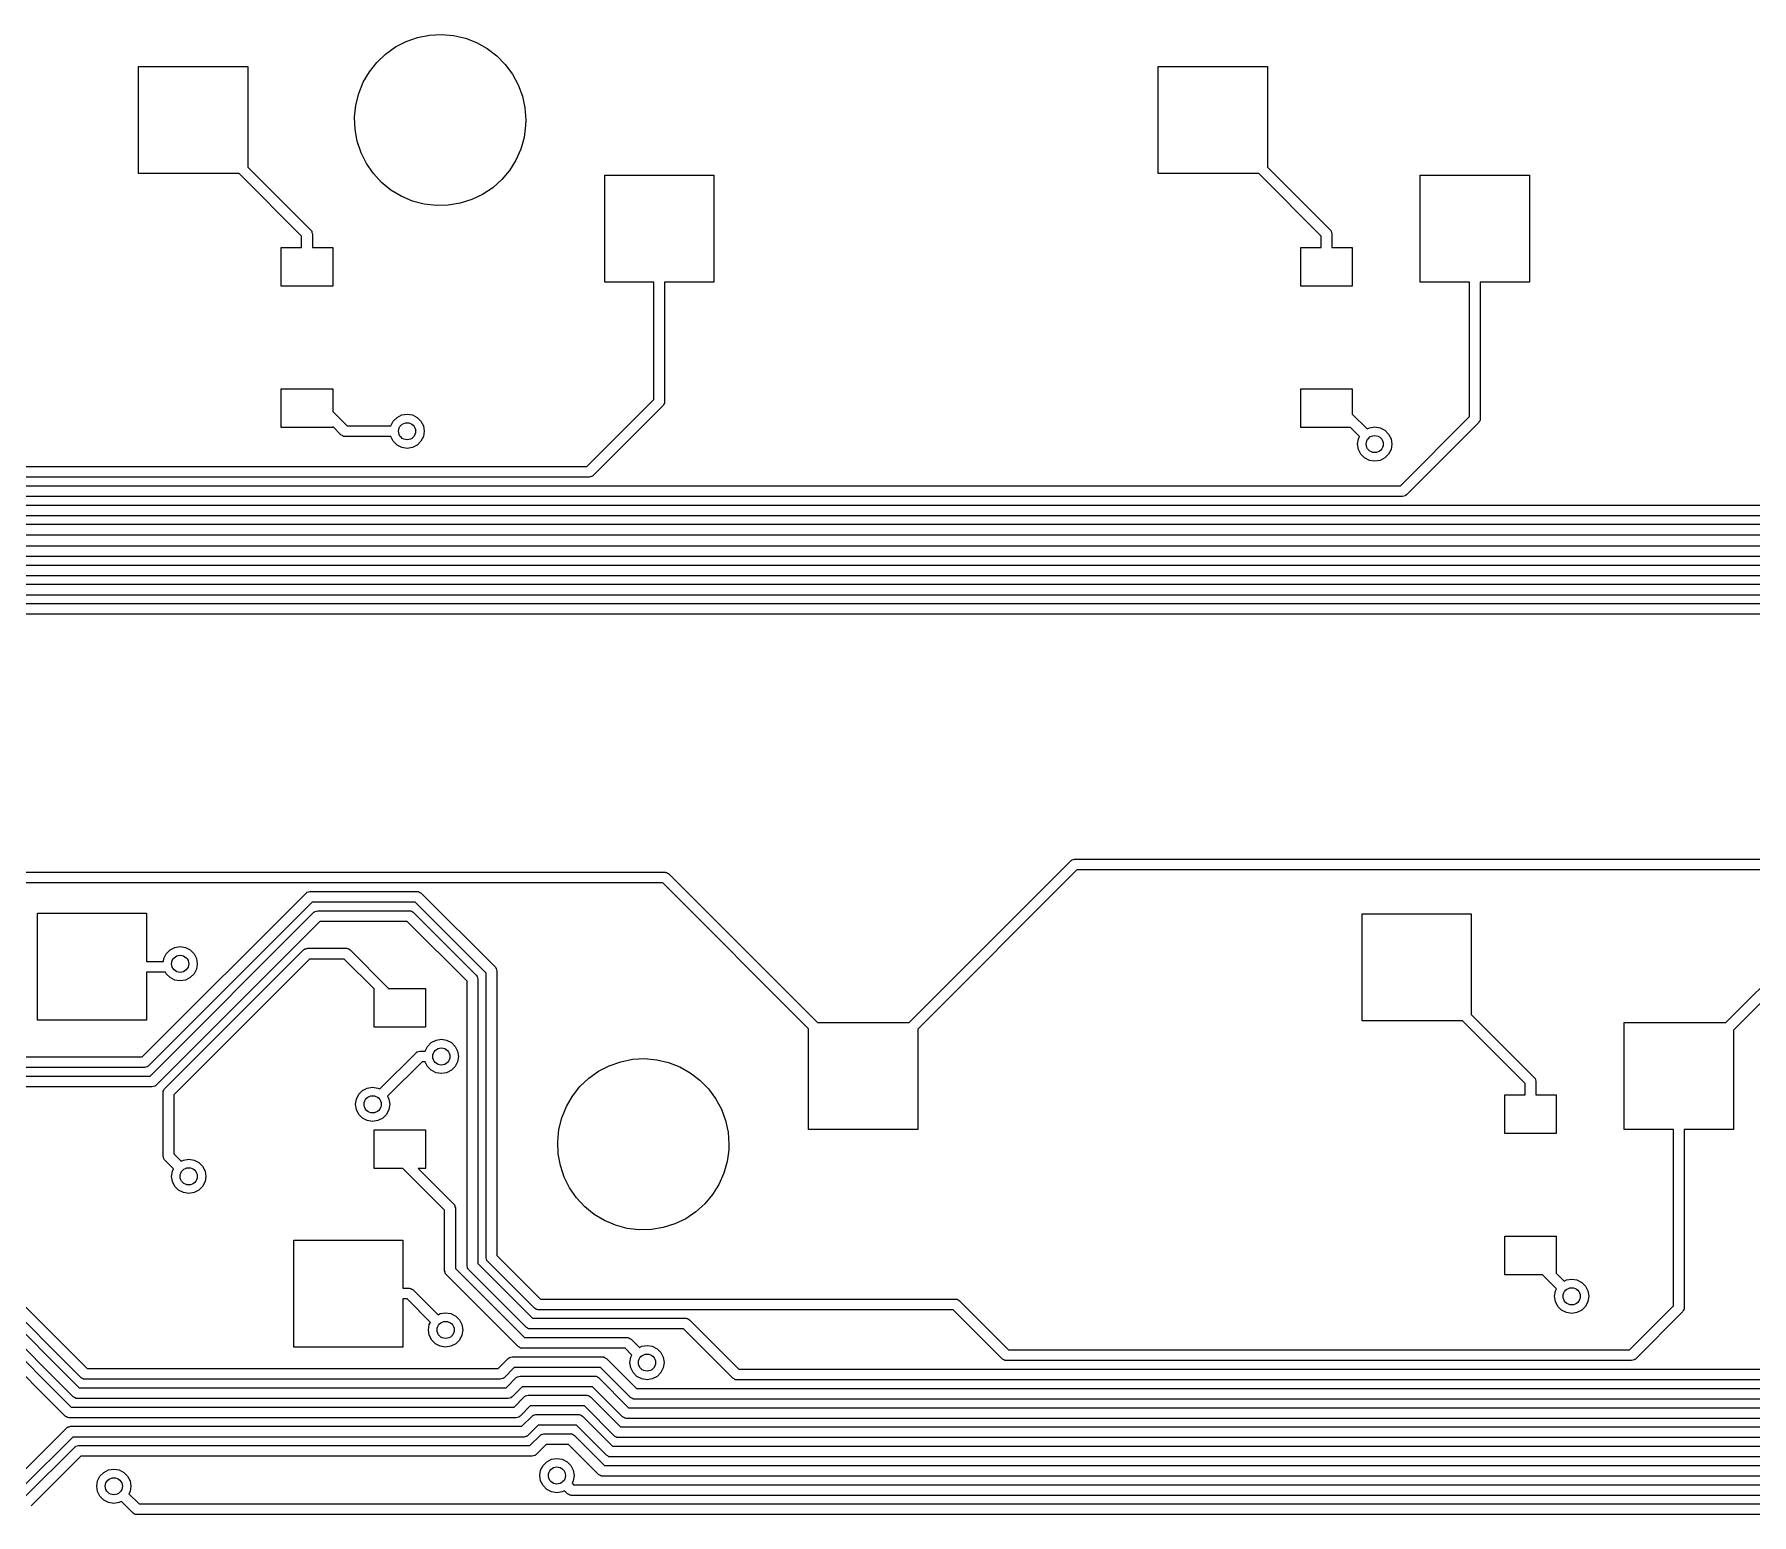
# Model space of a CAD drawing. Extents: x -27 to 355, y -108 to 35.
# Drawn here: x 6.89 to 47, y -67.9 to -33.33 of the extents above; entities that cross this region are included whole.
import ezdxf

# ---------------------------------------------------------------- set-up
doc = ezdxf.new("R2010")
doc.units = 0
doc.layers.add('BLACK', color=7, linetype='CONTINUOUS')

msp = doc.modelspace()

# ---------------------------------------------------------------- linework, layer by layer
at = {"layer": 'BLACK', "linetype": 'CONTINUOUS'}
for p, q in [((15.0983, -33.7923), (15.3281, -33.628)), ((15.3281, -33.628), (15.5788, -33.4978)), ((15.5788, -33.4978), (15.8454, -33.4042)), ((15.8454, -33.4042), (16.1224, -33.3491)), ((16.1224, -33.3491), (16.4045, -33.3335)), ((16.4045, -33.3335), (16.686, -33.3579)), ((16.686, -33.3579), (16.9612, -33.4217)), ((16.9612, -33.4217), (17.2247, -33.5236)), ((17.2247, -33.5236), (17.4711, -33.6617)), ((17.4711, -33.6617), (17.6957, -33.8331)), ((9.3295, -36.5833), (9.3295, -34.0833)), ((9.3295, -34.0833), (11.8795, -34.0833)), ((11.8795, -34.0833), (11.8795, -36.4315)), ((14.7189, -34.2091), (14.8938, -33.9873)), ((14.8938, -33.9873), (15.0983, -33.7923)), ((17.6957, -33.8331), (17.8939, -34.0344)), ((17.8939, -34.0344), (18.0618, -34.2616)), ((33.142, -36.5833), (33.142, -34.0833)), ((33.142, -34.0833), (35.692, -34.0833)), ((35.692, -34.0833), (35.692, -36.4315)), ((14.471, -34.7153), (14.577, -34.4534)), ((14.577, -34.4534), (14.7189, -34.2091)), ((18.0618, -34.2616), (18.1959, -34.5103)), ((14.4029, -34.9894), (14.471, -34.7153)), ((18.1959, -34.5103), (18.2937, -34.7753)), ((18.2937, -34.7753), (18.3531, -35.0515)), ((14.3741, -35.2705), (14.4029, -34.9894)), ((14.3852, -35.5528), (14.3741, -35.2705)), ((18.3531, -35.0515), (18.3731, -35.3333)), ((14.4359, -35.8307), (14.3852, -35.5528)), ((18.3692, -35.4589), (18.3315, -35.7389)), ((18.3731, -35.3333), (18.3692, -35.4589)), ((14.5253, -36.0987), (14.4359, -35.8307)), ((18.2549, -36.0108), (18.1406, -36.2692)), ((18.3315, -35.7389), (18.2549, -36.0108)), ((11.8795, -36.4315), (13.3509, -37.9029)), ((14.6516, -36.3514), (14.5253, -36.0987)), ((14.8122, -36.5838), (14.6516, -36.3514)), ((18.1406, -36.2692), (17.9911, -36.5089)), ((35.692, -36.4315), (37.1634, -37.9029)), ((11.6777, -36.5833), (9.3295, -36.5833)), ((13.1375, -38.0431), (11.6777, -36.5833)), ((15.004, -36.7912), (14.8122, -36.5838)), ((15.2231, -36.9696), (15.004, -36.7912)), ((17.8094, -36.7251), (17.5989, -36.9136)), ((17.9911, -36.5089), (17.8094, -36.7251)), ((20.215, -39.1233), (20.215, -36.6233)), ((20.215, -36.6233), (22.765, -36.6233)), ((22.765, -36.6233), (22.765, -39.1233)), ((35.4902, -36.5833), (33.142, -36.5833)), ((36.95, -38.0431), (35.4902, -36.5833)), ((39.265, -39.1233), (39.265, -36.6233)), ((39.265, -36.6233), (41.815, -36.6233)), ((41.815, -36.6233), (41.815, -39.1233)), ((15.4651, -37.1153), (15.2231, -36.9696)), ((15.7253, -37.2255), (15.4651, -37.1153)), ((15.9983, -37.2979), (15.7253, -37.2255)), ((16.2789, -37.3311), (15.9983, -37.2979)), ((16.84, -37.278), (16.5613, -37.3244)), ((17.1093, -37.1929), (16.84, -37.278)), ((17.364, -37.0706), (17.1093, -37.1929)), ((17.5989, -36.9136), (17.364, -37.0706)), ((16.5613, -37.3244), (16.2789, -37.3311)), ((13.1375, -38.3133), (13.1375, -38.0431)), ((13.3509, -37.9029), (13.3642, -37.9207)), ((13.3642, -37.9207), (13.3677, -37.9238)), ((13.3677, -37.9238), (13.3685, -37.9265)), ((13.3685, -37.9265), (13.3724, -37.9317)), ((13.3724, -37.9317), (13.3788, -37.9618)), ((13.3788, -37.9618), (13.3875, -37.9913)), ((13.3875, -37.9913), (13.3875, -38.3133)), ((36.95, -38.3133), (36.95, -38.0431)), ((37.1634, -37.9029), (37.1767, -37.9207)), ((37.1767, -37.9207), (37.1802, -37.9238)), ((37.1802, -37.9238), (37.181, -37.9265)), ((37.181, -37.9265), (37.1849, -37.9317)), ((37.1849, -37.9317), (37.1913, -37.9618)), ((37.1913, -37.9618), (37.2, -37.9913)), ((37.2, -37.9913), (37.2, -38.3133)), ((12.6625, -39.2133), (12.6625, -38.3133)), ((12.6625, -38.3133), (13.1375, -38.3133)), ((13.3875, -38.3133), (13.8625, -38.3133)), ((13.8625, -38.3133), (13.8625, -39.2133)), ((36.475, -39.2133), (36.475, -38.3133)), ((36.475, -38.3133), (36.95, -38.3133)), ((37.2, -38.3133), (37.675, -38.3133)), ((37.675, -38.3133), (37.675, -39.2133)), ((13.8625, -39.2133), (12.6625, -39.2133)), ((21.365, -39.1233), (20.215, -39.1233)), ((21.365, -41.859), (21.365, -39.1233)), ((22.765, -39.1233), (21.615, -39.1233)), ((21.615, -39.1233), (21.615, -41.9108)), ((37.675, -39.2133), (36.475, -39.2133)), ((40.415, -39.1233), (39.265, -39.1233)), ((40.415, -42.259), (40.415, -39.1233)), ((41.815, -39.1233), (40.665, -39.1233)), ((40.665, -39.1233), (40.665, -42.3108)), ((12.6625, -42.5133), (12.6625, -41.6133)), ((12.6625, -41.6133), (13.8625, -41.6133)), ((13.8625, -41.6133), (13.8625, -42.1365)), ((36.475, -42.5133), (36.475, -41.6133)), ((36.475, -41.6133), (37.675, -41.6133)), ((37.675, -41.6133), (37.675, -42.199)), ((19.7982, -43.4258), (21.365, -41.859)), ((21.5784, -41.9992), (19.9384, -43.6392)), ((21.5932, -41.9722), (21.5784, -41.9992)), ((21.6099, -41.9463), (21.5932, -41.9722)), ((21.6108, -41.9399), (21.6099, -41.9463)), ((21.6121, -41.9374), (21.6108, -41.9399)), ((21.615, -41.9108), (21.6118, -41.9328)), ((21.6118, -41.9328), (21.6121, -41.9374)), ((13.8625, -42.5133), (12.6625, -42.5133)), ((13.8625, -42.1365), (14.2018, -42.4758)), ((14.0616, -42.6892), (13.8625, -42.4901)), ((13.8625, -42.4901), (13.8625, -42.5133)), ((14.2018, -42.4758), (15.2203, -42.4758)), ((15.2203, -42.4758), (15.2764, -42.3657)), ((15.2764, -42.3657), (15.3649, -42.2772)), ((15.3649, -42.2772), (15.4764, -42.2204)), ((15.4764, -42.2204), (15.6, -42.2008)), ((15.6, -42.2008), (15.7236, -42.2204)), ((15.7236, -42.2204), (15.8351, -42.2772)), ((15.8351, -42.2772), (15.9236, -42.3657)), ((15.9236, -42.3657), (15.9804, -42.4772)), ((15.9804, -42.4772), (16, -42.6008)), ((37.6357, -42.5133), (36.475, -42.5133)), ((37.8466, -42.7242), (37.6357, -42.5133)), ((37.675, -42.199), (38.0234, -42.5474)), ((38.0764, -42.5204), (38.2, -42.5008)), ((38.2, -42.5008), (38.3236, -42.5204)), ((38.7987, -43.8753), (40.415, -42.259)), ((40.6284, -42.3992), (38.9389, -44.0887)), ((40.6432, -42.3722), (40.6284, -42.3992)), ((40.6599, -42.3463), (40.6432, -42.3722)), ((40.6608, -42.3399), (40.6599, -42.3463)), ((40.6621, -42.3374), (40.6608, -42.3399)), ((40.665, -42.3108), (40.6618, -42.3328)), ((40.6618, -42.3328), (40.6621, -42.3374)), ((14.0886, -42.704), (14.0616, -42.6892)), ((14.1145, -42.7207), (14.0886, -42.704)), ((14.1209, -42.7216), (14.1145, -42.7207)), ((14.1234, -42.7229), (14.1209, -42.7216)), ((14.128, -42.7226), (14.1234, -42.7229)), ((14.15, -42.7258), (14.128, -42.7226)), ((15.2203, -42.7258), (14.15, -42.7258)), ((15.2764, -42.8359), (15.2203, -42.7258)), ((15.3649, -42.9244), (15.2764, -42.8359)), ((15.9236, -42.8359), (15.8351, -42.9244)), ((15.9804, -42.7244), (15.9236, -42.8359)), ((16, -42.6008), (15.9804, -42.7244)), ((37.8, -42.9008), (37.8196, -42.7772)), ((37.8196, -43.0244), (37.8, -42.9008)), ((37.8196, -42.7772), (37.8466, -42.7242)), ((38.0234, -42.5474), (38.0764, -42.5204)), ((38.3236, -42.5204), (38.4351, -42.5772)), ((38.4351, -42.5772), (38.5236, -42.6657)), ((38.5236, -42.6657), (38.5804, -42.7772)), ((38.5804, -42.7772), (38.6, -42.9008)), ((38.6, -42.9008), (38.5804, -43.0244)), ((15.4764, -42.9812), (15.3649, -42.9244)), ((15.6, -43.0008), (15.4764, -42.9812)), ((15.7236, -42.9812), (15.6, -43.0008)), ((15.8351, -42.9244), (15.7236, -42.9812)), ((37.8764, -43.1359), (37.8196, -43.0244)), ((37.9649, -43.2244), (37.8764, -43.1359)), ((38.0764, -43.2812), (37.9649, -43.2244)), ((38.2, -43.3008), (38.0764, -43.2812)), ((38.3236, -43.2812), (38.2, -43.3008)), ((38.4351, -43.2244), (38.3236, -43.2812)), ((38.5236, -43.1359), (38.4351, -43.2244)), ((38.5804, -43.0244), (38.5236, -43.1359)), ((19.85, -43.6758), (-5.05, -43.6758)), ((-4.99822, -43.4258), (19.7982, -43.4258)), ((19.8795, -43.6671), (19.85, -43.6758)), ((19.9096, -43.6607), (19.8795, -43.6671)), ((19.9148, -43.6568), (19.9096, -43.6607)), ((19.9175, -43.656), (19.9148, -43.6568)), ((19.9206, -43.6525), (19.9175, -43.656)), ((19.9384, -43.6392), (19.9206, -43.6525)), ((-5.18442, -43.8753), (38.7987, -43.8753)), ((38.88, -44.1167), (38.8505, -44.1253)), ((38.9101, -44.1102), (38.88, -44.1167)), ((38.9153, -44.1063), (38.9101, -44.1102)), ((38.918, -44.1055), (38.9153, -44.1063)), ((38.921, -44.102), (38.918, -44.1055)), ((38.9389, -44.0887), (38.921, -44.102)), ((-5.37062, -44.3248), (57.0992, -44.3248)), ((38.8505, -44.1253), (-5.2362, -44.1253)), ((-5.55682, -44.7744), (76.4277, -44.7744)), ((57.151, -44.5748), (-5.4224, -44.5748)), ((-5.8, -45.2758), (94.8982, -45.2758)), ((76.4795, -45.0244), (-5.60859, -45.0244)), ((94.95, -45.5258), (-5.74822, -45.5258)), ((-5.6138, -45.7253), (112.999, -45.7253)), ((113.05, -45.9753), (-5.56202, -45.9753)), ((-5.4276, -46.1748), (131.999, -46.1748)), ((132.051, -46.4248), (-5.37583, -46.4248)), ((-5.24141, -46.6244), (150.4, -46.6244)), ((150.451, -46.8744), (-5.18963, -46.8744)), ((-4.6943, -52.8979), (21.6242, -52.8979)), ((21.6242, -52.8979), (21.6462, -52.9011)), ((21.6462, -52.9011), (21.6508, -52.9007)), ((21.6508, -52.9007), (21.6533, -52.9021)), ((21.6533, -52.9021), (21.6597, -52.903)), ((21.6597, -52.903), (21.6856, -52.9197)), ((21.6856, -52.9197), (21.7126, -52.9345)), ((21.7126, -52.9345), (25.1864, -56.4083)), ((27.3257, -56.4083), (31.1033, -52.6308)), ((31.2434, -52.8441), (27.5275, -56.5601)), ((31.1033, -52.6308), (31.1211, -52.6174)), ((31.1211, -52.6174), (31.1241, -52.614)), ((31.1241, -52.614), (31.1268, -52.6132)), ((31.1268, -52.6132), (31.132, -52.6093)), ((31.132, -52.6093), (31.1621, -52.6028)), ((31.1621, -52.6028), (31.1917, -52.5941)), ((31.1917, -52.5941), (174.469, -52.5941)), ((174.417, -52.8441), (31.2434, -52.8441)), ((21.5724, -53.1479), (-4.64252, -53.1479)), ((24.9775, -56.553), (21.5724, -53.1479)), ((46.4007, -56.4083), (49.7065, -53.1025)), ((49.8467, -53.3159), (46.5775, -56.5851)), ((9.41194, -57.2113), (13.2392, -53.384)), ((13.3794, -53.5974), (9.55211, -57.4247)), ((13.2392, -53.384), (13.2571, -53.3707)), ((13.2571, -53.3707), (13.2601, -53.3672)), ((13.2601, -53.3672), (13.2628, -53.3664)), ((13.2628, -53.3664), (13.268, -53.3625)), ((13.268, -53.3625), (13.2981, -53.3561)), ((13.2981, -53.3561), (13.3276, -53.3474)), ((13.3276, -53.3474), (15.8397, -53.3474)), ((15.7879, -53.5974), (13.3794, -53.5974)), ((17.449, -55.2585), (15.7879, -53.5974)), ((15.8397, -53.3474), (15.8617, -53.3506)), ((15.8617, -53.3506), (15.8663, -53.3503)), ((15.8663, -53.3503), (15.8688, -53.3516)), ((15.8688, -53.3516), (15.8752, -53.3525)), ((15.8752, -53.3525), (15.9011, -53.3692)), ((15.9011, -53.3692), (15.9281, -53.384)), ((15.9281, -53.384), (17.6624, -55.1183)), ((6.967, -56.3558), (6.967, -53.8558)), ((6.967, -53.8558), (9.517, -53.8558)), ((9.517, -53.8558), (9.517, -54.9808)), ((9.59814, -57.6608), (13.4254, -53.8335)), ((13.5656, -54.0469), (9.73831, -57.8742)), ((13.4254, -53.8335), (13.4433, -53.8202)), ((13.4433, -53.8202), (13.4463, -53.8167)), ((13.4463, -53.8167), (13.449, -53.8159)), ((13.449, -53.8159), (13.4542, -53.8121)), ((13.4542, -53.8121), (13.4843, -53.8056)), ((13.4843, -53.8056), (13.5138, -53.7969)), ((13.5138, -53.7969), (15.6535, -53.7969)), ((15.6017, -54.0469), (13.5656, -54.0469)), ((16.9995, -55.4447), (15.6017, -54.0469)), ((15.6535, -53.7969), (15.6755, -53.8001)), ((15.6755, -53.8001), (15.6801, -53.7998)), ((15.6801, -53.7998), (15.6826, -53.8011)), ((15.6826, -53.8011), (15.689, -53.8021)), ((15.689, -53.8021), (15.7149, -53.8188)), ((15.7149, -53.8188), (15.7419, -53.8335)), ((15.7419, -53.8335), (17.2129, -55.3045)), ((37.9045, -56.3683), (37.9045, -53.8683)), ((37.9045, -53.8683), (40.4545, -53.8683)), ((40.4545, -53.8683), (40.4545, -56.2165)), ((9.90871, -54.9808), (9.91958, -54.9122)), ((9.91958, -54.9122), (9.97639, -54.8007)), ((9.93634, -57.9583), (13.183, -54.7116)), ((9.97639, -54.8007), (10.0649, -54.7122)), ((10.0649, -54.7122), (10.1764, -54.6554)), ((13.3232, -54.925), (10.1497, -58.0985)), ((10.1764, -54.6554), (10.3, -54.6358)), ((10.3, -54.6358), (10.4236, -54.6554)), ((10.4236, -54.6554), (10.5351, -54.7122)), ((10.5351, -54.7122), (10.6236, -54.8007)), ((10.6236, -54.8007), (10.6804, -54.9122)), ((10.6804, -54.9122), (10.7, -55.0358)), ((13.183, -54.7116), (13.2009, -54.6983)), ((13.2009, -54.6983), (13.2039, -54.6948)), ((13.2039, -54.6948), (13.2066, -54.694)), ((13.2066, -54.694), (13.2118, -54.6901)), ((13.2118, -54.6901), (13.2419, -54.6837)), ((13.2419, -54.6837), (13.2714, -54.675)), ((13.2714, -54.675), (14.1831, -54.675)), ((14.1313, -54.925), (13.3232, -54.925)), ((14.83, -55.6237), (14.1313, -54.925)), ((14.1831, -54.675), (14.2051, -54.6782)), ((14.2051, -54.6782), (14.2097, -54.6779)), ((14.2097, -54.6779), (14.2122, -54.6792)), ((14.2122, -54.6792), (14.2186, -54.6801)), ((14.2186, -54.6801), (14.2444, -54.6968)), ((14.2444, -54.6968), (14.2715, -54.7116)), ((14.2715, -54.7116), (15.1384, -55.5785)), ((9.517, -54.9808), (9.90871, -54.9808)), ((9.95595, -55.2308), (9.517, -55.2308)), ((9.517, -55.2308), (9.517, -56.3558)), ((9.97639, -55.2709), (9.95595, -55.2308)), ((10.0649, -55.3594), (9.97639, -55.2709)), ((10.6236, -55.2709), (10.5351, -55.3594)), ((10.6804, -55.1594), (10.6236, -55.2709)), ((10.7, -55.0358), (10.6804, -55.1594)), ((17.2129, -55.3045), (17.2262, -55.3224)), ((17.2262, -55.3224), (17.2297, -55.3254)), ((17.2297, -55.3254), (17.2305, -55.3281)), ((17.2305, -55.3281), (17.2344, -55.3333)), ((17.2344, -55.3333), (17.2408, -55.3634)), ((17.449, -61.9026), (17.449, -55.2585)), ((17.6624, -55.1183), (17.6757, -55.1362)), ((17.6757, -55.1362), (17.6792, -55.1392)), ((17.6792, -55.1392), (17.68, -55.1419)), ((17.68, -55.1419), (17.6839, -55.1471)), ((17.6839, -55.1471), (17.6904, -55.1772)), ((17.6904, -55.1772), (17.699, -55.2067)), ((17.699, -55.2067), (17.699, -61.8508)), ((10.1764, -55.4162), (10.0649, -55.3594)), ((10.3, -55.4358), (10.1764, -55.4162)), ((10.4236, -55.4162), (10.3, -55.4358)), ((10.5351, -55.3594), (10.4236, -55.4162)), ((14.83, -56.5158), (14.83, -55.6237)), ((15.1384, -55.5785), (15.1517, -55.5964)), ((15.1517, -55.5964), (15.1552, -55.5994)), ((15.1552, -55.5994), (15.156, -55.6021)), ((15.156, -55.6021), (15.1599, -55.6073)), ((15.1599, -55.6073), (15.1617, -55.6158)), ((15.1617, -55.6158), (16.03, -55.6158)), ((16.03, -55.6158), (16.03, -56.5158)), ((16.9995, -62.0888), (16.9995, -55.4447)), ((17.2408, -55.3634), (17.2495, -55.3929)), ((17.2495, -55.3929), (17.2495, -62.037)), ((9.517, -56.3558), (6.967, -56.3558)), ((16.03, -56.5158), (14.83, -56.5158)), ((24.9775, -58.9083), (24.9775, -56.553)), ((25.1864, -56.4083), (27.3257, -56.4083)), ((40.2527, -56.3683), (37.9045, -56.3683)), ((41.7125, -57.8281), (40.2527, -56.3683)), ((40.4545, -56.2165), (41.9259, -57.6879)), ((44.0275, -58.9083), (44.0275, -56.4083)), ((44.0275, -56.4083), (46.4007, -56.4083)), ((16.0764, -56.9649), (16.1649, -56.8764)), ((16.1649, -56.8764), (16.2764, -56.8196)), ((16.2764, -56.8196), (16.4, -56.8)), ((16.4, -56.8), (16.5236, -56.8196)), ((16.5236, -56.8196), (16.6351, -56.8764)), ((16.6351, -56.8764), (16.7236, -56.9649)), ((27.5275, -56.5601), (27.5275, -58.9083)), ((46.5775, -56.5851), (46.5775, -58.9083)), ((3.43797, -57.2113), (9.41194, -57.2113)), ((14.9614, -57.9586), (15.8084, -57.1116)), ((15.9486, -57.325), (15.1433, -58.1303)), ((15.8084, -57.1116), (15.8262, -57.0983)), ((15.8262, -57.0983), (15.8292, -57.0948)), ((15.8292, -57.0948), (15.8319, -57.094)), ((15.8319, -57.094), (15.8371, -57.0901)), ((15.8371, -57.0901), (15.8672, -57.0837)), ((15.8672, -57.0837), (15.8968, -57.075)), ((15.8968, -57.075), (16.0203, -57.075)), ((16.0203, -57.325), (15.9486, -57.325)), ((16.0203, -57.075), (16.0764, -56.9649)), ((16.0764, -57.4351), (16.0203, -57.325)), ((16.7236, -56.9649), (16.7804, -57.0764)), ((16.7804, -57.3236), (16.7236, -57.4351)), ((16.7804, -57.0764), (16.8, -57.2)), ((16.8, -57.2), (16.7804, -57.3236)), ((20.3229, -57.4155), (20.5895, -57.3219)), ((20.5895, -57.3219), (20.8665, -57.2668)), ((20.8665, -57.2668), (21.1486, -57.2512)), ((21.1486, -57.2512), (21.4301, -57.2756)), ((21.4301, -57.2756), (21.7053, -57.3394)), ((21.7053, -57.3394), (21.9688, -57.4413)), ((3.25178, -57.6608), (9.59814, -57.6608)), ((9.46372, -57.4613), (3.3862, -57.4613)), ((9.49327, -57.4526), (9.46372, -57.4613)), ((9.52336, -57.4461), (9.49327, -57.4526)), ((9.52855, -57.4423), (9.52336, -57.4461)), ((9.53125, -57.4415), (9.52855, -57.4423)), ((9.53427, -57.438), (9.53125, -57.4415)), ((9.55211, -57.4247), (9.53427, -57.438)), ((16.1649, -57.5236), (16.0764, -57.4351)), ((16.2764, -57.5804), (16.1649, -57.5236)), ((16.4, -57.6), (16.2764, -57.5804)), ((16.5236, -57.5804), (16.4, -57.6)), ((16.6351, -57.5236), (16.5236, -57.5804)), ((16.7236, -57.4351), (16.6351, -57.5236)), ((19.6379, -57.905), (19.8424, -57.71)), ((19.8424, -57.71), (20.0722, -57.5457)), ((20.0722, -57.5457), (20.3229, -57.4155)), ((21.9688, -57.4413), (22.2152, -57.5794)), ((22.2152, -57.5794), (22.4398, -57.7508)), ((22.4398, -57.7508), (22.638, -57.9521)), ((41.9259, -57.6879), (41.9392, -57.7057)), ((41.9392, -57.7057), (41.9427, -57.7088)), ((41.9427, -57.7088), (41.9435, -57.7115)), ((41.9435, -57.7115), (41.9474, -57.7167)), ((41.9474, -57.7167), (41.9538, -57.7468)), ((41.9538, -57.7468), (41.9625, -57.7763)), ((9.64992, -57.9108), (3.2, -57.9108)), ((9.67947, -57.9021), (9.64992, -57.9108)), ((9.70956, -57.8957), (9.67947, -57.9021)), ((9.71474, -57.8918), (9.70956, -57.8957)), ((9.71745, -57.891), (9.71474, -57.8918)), ((9.72047, -57.8875), (9.71745, -57.891)), ((9.73831, -57.8742), (9.72047, -57.8875)), ((9.89973, -58.0467), (9.90292, -58.0247)), ((9.89973, -59.5247), (9.89973, -58.0467)), ((9.9026, -58.0201), (9.90395, -58.0176)), ((9.90292, -58.0247), (9.9026, -58.0201)), ((9.90395, -58.0176), (9.90487, -58.0112)), ((9.90487, -58.0112), (9.92158, -57.9853)), ((9.92158, -57.9853), (9.93634, -57.9583)), ((10.1497, -58.0985), (10.1497, -59.473)), ((14.4148, -58.1937), (14.4716, -58.0822)), ((14.4716, -58.0822), (14.5601, -57.9937)), ((14.5601, -57.9937), (14.6716, -57.9369)), ((14.6716, -57.9369), (14.7952, -57.9173)), ((14.7952, -57.9173), (14.9188, -57.9369)), ((14.9188, -57.9369), (14.9614, -57.9586)), ((15.1433, -58.1303), (15.1756, -58.1937)), ((19.3211, -58.3711), (19.463, -58.1268)), ((19.463, -58.1268), (19.6379, -57.905)), ((22.638, -57.9521), (22.8059, -58.1793)), ((41.2375, -58.9983), (41.2375, -58.0983)), ((41.2375, -58.0983), (41.7125, -58.0983)), ((41.7125, -58.0983), (41.7125, -57.8281)), ((41.9625, -57.7763), (41.9625, -58.0983)), ((41.9625, -58.0983), (42.4375, -58.0983)), ((42.4375, -58.0983), (42.4375, -58.9983)), ((14.3952, -58.3173), (14.4148, -58.1937)), ((14.4148, -58.4409), (14.3952, -58.3173)), ((14.4716, -58.5524), (14.4148, -58.4409)), ((14.5601, -58.6409), (14.4716, -58.5524)), ((15.1188, -58.5524), (15.0303, -58.6409)), ((15.1756, -58.4409), (15.1188, -58.5524)), ((15.1756, -58.1937), (15.1952, -58.3173)), ((15.1952, -58.3173), (15.1756, -58.4409)), ((19.2151, -58.633), (19.3211, -58.3711)), ((22.8059, -58.1793), (22.94, -58.428)), ((22.94, -58.428), (23.0378, -58.693)), ((14.6716, -58.6977), (14.5601, -58.6409)), ((14.7952, -58.7173), (14.6716, -58.6977)), ((14.9188, -58.6977), (14.7952, -58.7173)), ((14.83, -59.8158), (14.83, -58.9158)), ((14.83, -58.9158), (16.03, -58.9158)), ((15.0303, -58.6409), (14.9188, -58.6977)), ((16.03, -58.9158), (16.03, -59.8158)), ((19.1182, -59.1882), (19.147, -58.9071)), ((19.147, -58.9071), (19.2151, -58.633)), ((23.0378, -58.693), (23.0972, -58.9692)), ((27.5275, -58.9083), (24.9775, -58.9083)), ((45.1775, -58.9083), (44.0275, -58.9083)), ((45.1775, -63.0219), (45.1775, -58.9083)), ((46.5775, -58.9083), (45.4275, -58.9083)), ((45.4275, -58.9083), (45.4275, -63.0737)), ((19.1293, -59.4705), (19.1182, -59.1882)), ((23.0972, -58.9692), (23.1172, -59.251)), ((23.1172, -59.251), (23.1133, -59.3766)), ((42.4375, -58.9983), (41.2375, -58.9983)), ((9.9084, -59.5543), (9.89973, -59.5247)), ((9.91488, -59.5844), (9.9084, -59.5543)), ((9.91874, -59.5896), (9.91488, -59.5844)), ((9.91954, -59.5923), (9.91874, -59.5896)), ((9.92302, -59.5953), (9.91954, -59.5923)), ((9.93634, -59.6131), (9.92302, -59.5953)), ((10.1466, -59.8234), (9.93634, -59.6131)), ((10.1497, -59.473), (10.3234, -59.6466)), ((10.3234, -59.6466), (10.3764, -59.6196)), ((10.3764, -59.6196), (10.5, -59.6)), ((10.5, -59.6), (10.6236, -59.6196)), ((10.6236, -59.6196), (10.7351, -59.6764)), ((10.7351, -59.6764), (10.8236, -59.7649)), ((19.18, -59.7484), (19.1293, -59.4705)), ((19.2694, -60.0164), (19.18, -59.7484)), ((23.0756, -59.6566), (22.999, -59.9285)), ((23.1133, -59.3766), (23.0756, -59.6566)), ((10.1, -60), (10.1196, -59.8764)), ((10.1196, -60.1236), (10.1, -60)), ((10.1196, -59.8764), (10.1466, -59.8234)), ((10.1764, -60.2351), (10.1196, -60.1236)), ((10.8236, -59.7649), (10.8804, -59.8764)), ((10.8804, -60.1236), (10.8236, -60.2351)), ((10.8804, -59.8764), (10.9, -60)), ((10.9, -60), (10.8804, -60.1236)), ((15.5032, -59.8158), (14.83, -59.8158)), ((16.4774, -60.7899), (15.5032, -59.8158)), ((16.03, -59.8158), (15.8568, -59.8158)), ((15.8568, -59.8158), (16.6907, -60.6498)), ((19.3957, -60.2691), (19.2694, -60.0164)), ((22.999, -59.9285), (22.8847, -60.1869)), ((10.2649, -60.3236), (10.1764, -60.2351)), ((10.3764, -60.3804), (10.2649, -60.3236)), ((10.5, -60.4), (10.3764, -60.3804)), ((10.6236, -60.3804), (10.5, -60.4)), ((10.7351, -60.3236), (10.6236, -60.3804)), ((10.8236, -60.2351), (10.7351, -60.3236)), ((19.5563, -60.5015), (19.3957, -60.2691)), ((19.7481, -60.7089), (19.5563, -60.5015)), ((22.7352, -60.4266), (22.5535, -60.6428)), ((22.8847, -60.1869), (22.7352, -60.4266)), ((16.4774, -62.2024), (16.4774, -60.7899)), ((16.6907, -60.6498), (16.7041, -60.6676)), ((16.7041, -60.6676), (16.7075, -60.6706)), ((16.7075, -60.6706), (16.7083, -60.6733)), ((16.7083, -60.6733), (16.7122, -60.6785)), ((16.7122, -60.6785), (16.7187, -60.7086)), ((16.7187, -60.7086), (16.7274, -60.7382)), ((16.7274, -60.7382), (16.7274, -62.1506)), ((19.9672, -60.8873), (19.7481, -60.7089)), ((20.2092, -61.033), (19.9672, -60.8873)), ((22.343, -60.8313), (22.1081, -60.9883)), ((22.5535, -60.6428), (22.343, -60.8313)), ((20.4694, -61.1432), (20.2092, -61.033)), ((20.7424, -61.2156), (20.4694, -61.1432)), ((21.023, -61.2488), (20.7424, -61.2156)), ((21.3054, -61.2421), (21.023, -61.2488)), ((21.5841, -61.1957), (21.3054, -61.2421)), ((21.8534, -61.1106), (21.5841, -61.1957)), ((22.1081, -60.9883), (21.8534, -61.1106)), ((12.9537, -63.9883), (12.9537, -61.4883)), ((12.9537, -61.4883), (15.5038, -61.4883)), ((15.5038, -61.4883), (15.5038, -62.6133)), ((41.2375, -62.2983), (41.2375, -61.3983)), ((41.2375, -61.3983), (42.4375, -61.3983)), ((42.4375, -61.3983), (42.4375, -62.2607)), ((5.73839, -62.0974), (8.1288, -64.4878)), ((16.7274, -62.1506), (18.34, -63.7632)), ((17.0082, -62.1183), (16.9995, -62.0888)), ((17.0147, -62.1484), (17.0082, -62.1183)), ((17.0185, -62.1536), (17.0147, -62.1484)), ((17.0193, -62.1563), (17.0185, -62.1536)), ((17.0228, -62.1593), (17.0193, -62.1563)), ((17.0361, -62.1772), (17.0228, -62.1593)), ((17.2495, -62.037), (18.5262, -63.3137)), ((17.4577, -61.9321), (17.449, -61.9026)), ((17.4642, -61.9622), (17.4577, -61.9321)), ((17.468, -61.9674), (17.4642, -61.9622)), ((17.4688, -61.9701), (17.468, -61.9674)), ((17.4723, -61.9731), (17.4688, -61.9701)), ((17.4856, -61.991), (17.4723, -61.9731)), ((18.5722, -63.0775), (17.4856, -61.991)), ((17.699, -61.8508), (18.7124, -62.8642)), ((5.55219, -62.5469), (7.9426, -64.9373)), ((7.98863, -64.7012), (5.59822, -62.3108)), ((16.486, -62.2319), (16.4774, -62.2024)), ((16.4925, -62.262), (16.486, -62.2319)), ((16.4964, -62.2672), (16.4925, -62.262)), ((16.4972, -62.2699), (16.4964, -62.2672)), ((16.5006, -62.2729), (16.4972, -62.2699)), ((16.514, -62.2907), (16.5006, -62.2729)), ((18.1998, -63.9766), (16.514, -62.2907)), ((18.386, -63.5271), (17.0361, -62.1772)), ((42.1215, -62.2983), (41.2375, -62.2983)), ((42.4466, -62.6234), (42.1215, -62.2983)), ((42.4375, -62.2607), (42.6234, -62.4466)), ((42.6234, -62.4466), (42.6764, -62.4196)), ((42.6764, -62.4196), (42.8, -62.4)), ((42.8, -62.4), (42.9236, -62.4196)), ((42.9236, -62.4196), (43.0351, -62.4764)), ((43.0351, -62.4764), (43.1236, -62.5649)), ((43.1236, -62.5649), (43.1804, -62.6764)), ((7.80244, -65.1507), (5.41203, -62.7603)), ((15.5038, -62.6133), (15.6525, -62.6133)), ((15.6007, -62.8633), (15.5038, -62.8633)), ((15.5038, -62.8633), (15.5038, -63.9883)), ((16.1466, -63.4092), (15.6007, -62.8633)), ((15.6525, -62.6133), (15.6745, -62.6165)), ((15.6745, -62.6165), (15.6791, -62.6162)), ((15.6791, -62.6162), (15.6816, -62.6175)), ((15.6816, -62.6175), (15.688, -62.6184)), ((15.688, -62.6184), (15.7139, -62.6351)), ((15.7139, -62.6351), (15.7409, -62.6499)), ((15.7409, -62.6499), (16.3234, -63.2324)), ((18.7124, -62.8642), (28.4093, -62.8642)), ((28.4093, -62.8642), (28.4314, -62.8674)), ((28.4314, -62.8674), (28.436, -62.867)), ((28.436, -62.867), (28.4384, -62.8684)), ((28.4384, -62.8684), (28.4448, -62.8693)), ((28.4448, -62.8693), (28.4707, -62.886)), ((28.4707, -62.886), (28.4977, -62.9008)), ((28.4977, -62.9008), (29.6496, -64.0526)), ((42.4, -62.8), (42.4196, -62.6764)), ((42.4196, -62.9236), (42.4, -62.8)), ((42.4196, -62.6764), (42.4466, -62.6234)), ((42.4764, -63.0351), (42.4196, -62.9236)), ((43.1804, -62.9236), (43.1236, -63.0351)), ((43.1804, -62.6764), (43.2, -62.8)), ((43.2, -62.8), (43.1804, -62.9236)), ((7.61624, -65.6002), (5.22583, -63.2098)), ((5.36599, -62.9965), (7.7564, -65.3869)), ((16.3234, -63.2324), (16.3764, -63.2054)), ((16.3764, -63.2054), (16.5, -63.1858)), ((16.5, -63.1858), (16.6236, -63.2054)), ((16.6236, -63.2054), (16.7351, -63.2622)), ((16.7351, -63.2622), (16.8236, -63.3507)), ((16.8236, -63.3507), (16.8804, -63.4622)), ((18.5262, -63.3137), (22.1111, -63.3137)), ((18.5992, -63.0923), (18.5722, -63.0775)), ((18.6251, -63.109), (18.5992, -63.0923)), ((18.6315, -63.1099), (18.6251, -63.109)), ((18.634, -63.1113), (18.6315, -63.1099)), ((18.6386, -63.111), (18.634, -63.1113)), ((18.6606, -63.1142), (18.6386, -63.111)), ((28.3576, -63.1142), (18.6606, -63.1142)), ((22.1111, -63.3137), (22.1332, -63.3169)), ((22.1332, -63.3169), (22.1378, -63.3165)), ((22.1378, -63.3165), (22.1402, -63.3179)), ((22.1402, -63.3179), (22.1466, -63.3188)), ((22.1466, -63.3188), (22.1725, -63.3355)), ((22.1725, -63.3355), (22.1995, -63.3503)), ((22.1995, -63.3503), (23.3514, -64.5021)), ((29.5094, -64.266), (28.3576, -63.1142)), ((42.5649, -63.1236), (42.4764, -63.0351)), ((42.6764, -63.1804), (42.5649, -63.1236)), ((42.8, -63.2), (42.6764, -63.1804)), ((42.9236, -63.1804), (42.8, -63.2)), ((43.0351, -63.1236), (42.9236, -63.1804)), ((43.1236, -63.0351), (43.0351, -63.1236)), ((44.1468, -64.0526), (45.1775, -63.0219)), ((45.3909, -63.1621), (44.2869, -64.266)), ((45.4057, -63.135), (45.3909, -63.1621)), ((45.4224, -63.1092), (45.4057, -63.135)), ((45.4233, -63.1028), (45.4224, -63.1092)), ((45.4246, -63.1003), (45.4233, -63.1028)), ((45.4275, -63.0737), (45.4243, -63.0957)), ((45.4243, -63.0957), (45.4246, -63.1003)), ((16.1, -63.5858), (16.1196, -63.4622)), ((16.1196, -63.7094), (16.1, -63.5858)), ((16.1196, -63.4622), (16.1466, -63.4092)), ((16.1764, -63.8209), (16.1196, -63.7094)), ((16.8804, -63.7094), (16.8236, -63.8209)), ((16.8804, -63.4622), (16.9, -63.5858)), ((16.9, -63.5858), (16.8804, -63.7094)), ((18.34, -63.7632), (20.7438, -63.7632)), ((18.413, -63.5418), (18.386, -63.5271)), ((18.4389, -63.5585), (18.413, -63.5418)), ((18.4453, -63.5595), (18.4389, -63.5585)), ((18.4478, -63.5608), (18.4453, -63.5595)), ((18.4524, -63.5605), (18.4478, -63.5608)), ((18.4744, -63.5637), (18.4524, -63.5605)), ((22.0594, -63.5637), (18.4744, -63.5637)), ((20.7438, -63.7632), (20.7658, -63.7664)), ((20.7658, -63.7664), (20.7704, -63.7661)), ((20.7704, -63.7661), (20.7729, -63.7674)), ((20.7729, -63.7674), (20.7793, -63.7683)), ((20.7793, -63.7683), (20.8051, -63.785)), ((23.2112, -64.7155), (22.0594, -63.5637)), ((15.5038, -63.9883), (12.9537, -63.9883)), ((16.2649, -63.9094), (16.1764, -63.8209)), ((16.3764, -63.9662), (16.2649, -63.9094)), ((16.5, -63.9858), (16.3764, -63.9662)), ((16.6236, -63.9662), (16.5, -63.9858)), ((16.7351, -63.9094), (16.6236, -63.9662)), ((16.8236, -63.8209), (16.7351, -63.9094)), ((18.2268, -63.9914), (18.1998, -63.9766)), ((18.2527, -64.0081), (18.2268, -63.9914)), ((18.2591, -64.009), (18.2527, -64.0081)), ((18.2616, -64.0103), (18.2591, -64.009)), ((18.2662, -64.01), (18.2616, -64.0103)), ((18.2882, -64.0132), (18.2662, -64.01)), ((20.692, -64.0132), (18.2882, -64.0132)), ((20.8505, -64.1717), (20.692, -64.0132)), ((20.8051, -63.785), (20.8321, -63.7998)), ((20.8234, -64.2247), (20.8505, -64.1717)), ((20.8321, -63.7998), (21.0272, -63.9949)), ((21.0272, -63.9949), (21.0803, -63.9679)), ((21.0803, -63.9679), (21.2039, -63.9483)), ((21.2039, -63.9483), (21.3275, -63.9679)), ((21.3275, -63.9679), (21.439, -64.0247)), ((21.439, -64.0247), (21.5275, -64.1132)), ((21.5275, -64.1132), (21.5843, -64.2247)), ((29.6496, -64.0526), (44.1468, -64.0526)), ((8.1288, -64.4878), (17.7252, -64.4878)), ((17.7252, -64.4878), (17.9637, -64.2493)), ((18.1039, -64.4627), (17.8654, -64.7012)), ((17.9637, -64.2493), (17.9816, -64.236)), ((17.9816, -64.236), (17.9846, -64.2325)), ((17.9846, -64.2325), (17.9873, -64.2317)), ((17.9873, -64.2317), (17.9925, -64.2279)), ((17.9925, -64.2279), (18.0226, -64.2214)), ((18.0226, -64.2214), (18.0521, -64.2127)), ((18.0521, -64.2127), (20.1687, -64.2127)), ((20.1169, -64.4627), (18.1039, -64.4627)), ((20.8192, -65.165), (20.1169, -64.4627)), ((20.1687, -64.2127), (20.1907, -64.2159)), ((20.1907, -64.2159), (20.1953, -64.2156)), ((20.1953, -64.2156), (20.1978, -64.2169)), ((20.1978, -64.2169), (20.2042, -64.2179)), ((20.2042, -64.2179), (20.2301, -64.2346)), ((20.2301, -64.2346), (20.2571, -64.2493)), ((20.2571, -64.2493), (20.9594, -64.9517)), ((20.8039, -64.3483), (20.8234, -64.2247)), ((20.8234, -64.4719), (20.8039, -64.3483)), ((20.8803, -64.5834), (20.8234, -64.4719)), ((21.5843, -64.4719), (21.5275, -64.5834)), ((21.5843, -64.2247), (21.6039, -64.3483)), ((21.6039, -64.3483), (21.5843, -64.4719)), ((23.3514, -64.5021), (61.6069, -64.5021)), ((29.5364, -64.2808), (29.5094, -64.266)), ((29.5623, -64.2975), (29.5364, -64.2808)), ((29.5687, -64.2984), (29.5623, -64.2975)), ((29.5712, -64.2998), (29.5687, -64.2984)), ((29.5758, -64.2994), (29.5712, -64.2998)), ((29.5978, -64.3026), (29.5758, -64.2994)), ((44.1986, -64.3026), (29.5978, -64.3026)), ((44.2281, -64.294), (44.1986, -64.3026)), ((44.2582, -64.2875), (44.2281, -64.294)), ((44.2634, -64.2836), (44.2582, -64.2875)), ((44.2661, -64.2828), (44.2634, -64.2836)), ((44.2691, -64.2793), (44.2661, -64.2828)), ((44.2869, -64.266), (44.2691, -64.2793)), ((7.9426, -64.9373), (17.9114, -64.9373)), ((8.01565, -64.716), (7.98863, -64.7012)), ((8.04152, -64.7327), (8.01565, -64.716)), ((8.04792, -64.7336), (8.04152, -64.7327)), ((8.05039, -64.735), (8.04792, -64.7336)), ((8.05499, -64.7346), (8.05039, -64.735)), ((8.07702, -64.7378), (8.05499, -64.7346)), ((17.777, -64.7378), (8.07702, -64.7378)), ((17.8066, -64.7292), (17.777, -64.7378)), ((17.8367, -64.7227), (17.8066, -64.7292)), ((17.8418, -64.7188), (17.8367, -64.7227)), ((17.8446, -64.718), (17.8418, -64.7188)), ((17.8476, -64.7145), (17.8446, -64.718)), ((17.8654, -64.7012), (17.8476, -64.7145)), ((17.9114, -64.9373), (18.1499, -64.6989)), ((18.2901, -64.9122), (18.0516, -65.1507)), ((18.1499, -64.6989), (18.1678, -64.6855)), ((18.1678, -64.6855), (18.1708, -64.6821)), ((18.1708, -64.6821), (18.1735, -64.6813)), ((18.1735, -64.6813), (18.1787, -64.6774)), ((18.1787, -64.6774), (18.2088, -64.6709)), ((18.2088, -64.6709), (18.2383, -64.6622)), ((18.2383, -64.6622), (19.9825, -64.6622)), ((19.9307, -64.9122), (18.2901, -64.9122)), ((20.633, -65.6146), (19.9307, -64.9122)), ((19.9825, -64.6622), (20.0045, -64.6654)), ((20.0045, -64.6654), (20.0091, -64.6651)), ((20.0091, -64.6651), (20.0116, -64.6665)), ((20.0116, -64.6665), (20.018, -64.6674)), ((20.018, -64.6674), (20.0439, -64.6841)), ((20.0439, -64.6841), (20.0709, -64.6989)), ((20.0709, -64.6989), (20.7732, -65.4012)), ((20.9687, -64.6719), (20.8803, -64.5834)), ((20.9594, -64.9517), (80.2574, -64.9517)), ((21.0803, -64.7287), (20.9687, -64.6719)), ((21.2039, -64.7483), (21.0803, -64.7287)), ((21.3275, -64.7287), (21.2039, -64.7483)), ((21.439, -64.6719), (21.3275, -64.7287)), ((21.5275, -64.5834), (21.439, -64.6719)), ((23.2382, -64.7303), (23.2112, -64.7155)), ((23.2641, -64.747), (23.2382, -64.7303)), ((23.2705, -64.7479), (23.2641, -64.747)), ((23.273, -64.7493), (23.2705, -64.7479)), ((23.2776, -64.7489), (23.273, -64.7493)), ((23.2996, -64.7521), (23.2776, -64.7489)), ((61.6587, -64.7521), (23.2996, -64.7521)), ((7.82945, -65.1655), (7.80244, -65.1507)), ((7.85532, -65.1822), (7.82945, -65.1655)), ((7.86172, -65.1831), (7.85532, -65.1822)), ((7.86419, -65.1845), (7.86172, -65.1831)), ((7.86879, -65.1841), (7.86419, -65.1845)), ((7.89082, -65.1873), (7.86879, -65.1841)), ((17.9632, -65.1873), (7.89082, -65.1873)), ((17.9928, -65.1787), (17.9632, -65.1873)), ((18.0229, -65.1722), (17.9928, -65.1787)), ((18.028, -65.1683), (18.0229, -65.1722)), ((18.0307, -65.1675), (18.028, -65.1683)), ((18.0338, -65.1641), (18.0307, -65.1675)), ((18.0516, -65.1507), (18.0338, -65.1641)), ((18.0976, -65.3869), (18.3361, -65.1484)), ((18.4763, -65.3618), (18.2378, -65.6002)), ((18.3361, -65.1484), (18.354, -65.1351)), ((18.354, -65.1351), (18.357, -65.1316)), ((18.357, -65.1316), (18.3597, -65.1308)), ((18.3597, -65.1308), (18.3649, -65.1269)), ((18.3649, -65.1269), (18.395, -65.1204)), ((18.395, -65.1204), (18.4245, -65.1118)), ((18.4245, -65.1118), (19.7963, -65.1118)), ((19.7445, -65.3618), (18.4763, -65.3618)), ((20.4468, -66.0641), (19.7445, -65.3618)), ((19.7963, -65.1118), (19.8183, -65.115)), ((19.8183, -65.115), (19.8229, -65.1146)), ((19.8229, -65.1146), (19.8254, -65.116)), ((19.8254, -65.116), (19.8318, -65.1169)), ((19.8318, -65.1169), (19.8577, -65.1336)), ((19.8577, -65.1336), (19.8847, -65.1484)), ((19.8847, -65.1484), (20.587, -65.8507)), ((20.8463, -65.1798), (20.8192, -65.165)), ((20.8721, -65.1965), (20.8463, -65.1798)), ((20.8785, -65.1974), (20.8721, -65.1965)), ((20.881, -65.1988), (20.8785, -65.1974)), ((20.8856, -65.1985), (20.881, -65.1988)), ((20.9076, -65.2017), (20.8856, -65.1985)), ((80.3091, -65.2017), (20.9076, -65.2017)), ((7.64326, -65.615), (7.61624, -65.6002)), ((7.66912, -65.6317), (7.64326, -65.615)), ((7.67552, -65.6326), (7.66912, -65.6317)), ((7.678, -65.634), (7.67552, -65.6326)), ((7.68259, -65.6337), (7.678, -65.634)), ((7.70463, -65.6369), (7.68259, -65.6337)), ((18.1494, -65.6369), (7.70463, -65.6369)), ((7.7564, -65.3869), (18.0976, -65.3869)), ((18.179, -65.6282), (18.1494, -65.6369)), ((18.2091, -65.6217), (18.179, -65.6282)), ((18.2142, -65.6178), (18.2091, -65.6217)), ((18.2169, -65.617), (18.2142, -65.6178)), ((18.22, -65.6136), (18.2169, -65.617)), ((18.2378, -65.6002), (18.22, -65.6136)), ((18.2838, -65.8364), (18.5223, -65.5979)), ((18.5223, -65.5979), (18.5402, -65.5846)), ((18.5402, -65.5846), (18.5432, -65.5811)), ((18.5432, -65.5811), (18.5459, -65.5803)), ((18.5459, -65.5803), (18.5511, -65.5764)), ((18.5511, -65.5764), (18.5812, -65.5699)), ((18.5812, -65.5699), (18.6107, -65.5613)), ((18.6107, -65.5613), (19.6101, -65.5613)), ((19.6101, -65.5613), (19.6321, -65.5645)), ((19.6321, -65.5645), (19.6367, -65.5641)), ((19.6367, -65.5641), (19.6392, -65.5655)), ((19.6392, -65.5655), (19.6456, -65.5664)), ((19.6456, -65.5664), (19.6715, -65.5831)), ((19.6715, -65.5831), (19.6985, -65.5979)), ((19.6985, -65.5979), (20.4008, -66.3002)), ((20.6601, -65.6293), (20.633, -65.6146)), ((20.6859, -65.646), (20.6601, -65.6293)), ((20.6923, -65.647), (20.6859, -65.646)), ((20.6948, -65.6483), (20.6923, -65.647)), ((20.6994, -65.648), (20.6948, -65.6483)), ((20.7214, -65.6512), (20.6994, -65.648)), ((97.2596, -65.6512), (20.7214, -65.6512)), ((20.7732, -65.4012), (97.2078, -65.4012)), ((6.49548, -67.0278), (7.65031, -65.873)), ((7.79048, -66.0864), (6.63565, -67.2412)), ((7.65031, -65.873), (7.66815, -65.8597)), ((7.66815, -65.8597), (7.67117, -65.8562)), ((7.67117, -65.8562), (7.67387, -65.8554)), ((7.67387, -65.8554), (7.67906, -65.8515)), ((7.67906, -65.8515), (7.70916, -65.845)), ((7.70916, -65.845), (7.7387, -65.8364)), ((7.7387, -65.8364), (18.2838, -65.8364)), ((18.3356, -66.0864), (7.79048, -66.0864)), ((18.3652, -66.0777), (18.3356, -66.0864)), ((18.3953, -66.0712), (18.3652, -66.0777)), ((18.4004, -66.0674), (18.3953, -66.0712)), ((18.4031, -66.0666), (18.4004, -66.0674)), ((18.4062, -66.0631), (18.4031, -66.0666)), ((18.424, -66.0498), (18.4062, -66.0631)), ((18.6625, -65.8113), (18.424, -66.0498)), ((18.47, -66.2859), (18.7085, -66.0474)), ((19.5583, -65.8113), (18.6625, -65.8113)), ((18.7085, -66.0474), (18.7264, -66.0341)), ((18.7264, -66.0341), (18.7294, -66.0306)), ((18.7294, -66.0306), (18.7321, -66.0298)), ((18.7321, -66.0298), (18.7373, -66.0259)), ((18.7373, -66.0259), (18.7674, -66.0195)), ((18.7674, -66.0195), (18.7969, -66.0108)), ((18.7969, -66.0108), (19.4239, -66.0108)), ((19.4239, -66.0108), (19.4459, -66.014)), ((19.4459, -66.014), (19.4505, -66.0137)), ((19.4505, -66.0137), (19.453, -66.015)), ((19.453, -66.015), (19.4594, -66.0159)), ((19.4594, -66.0159), (19.4853, -66.0326)), ((19.4853, -66.0326), (19.5123, -66.0474)), ((19.5123, -66.0474), (20.2146, -66.7497)), ((20.2606, -66.5136), (19.5583, -65.8113)), ((20.4739, -66.0789), (20.4468, -66.0641)), ((20.4997, -66.0956), (20.4739, -66.0789)), ((20.5061, -66.0965), (20.4997, -66.0956)), ((20.5086, -66.0978), (20.5061, -66.0965)), ((20.5132, -66.0975), (20.5086, -66.0978)), ((20.5352, -66.1007), (20.5132, -66.0975)), ((126.31, -66.1007), (20.5352, -66.1007)), ((20.587, -65.8507), (119.208, -65.8507)), ((6.68168, -67.4773), (7.83651, -66.3225)), ((7.97668, -66.5359), (6.82185, -67.6907)), ((7.83651, -66.3225), (7.85435, -66.3092)), ((7.85435, -66.3092), (7.85737, -66.3057)), ((7.85737, -66.3057), (7.86007, -66.3049)), ((7.86007, -66.3049), (7.86525, -66.301)), ((7.86525, -66.301), (7.89535, -66.2946)), ((7.89535, -66.2946), (7.9249, -66.2859)), ((7.9249, -66.2859), (18.47, -66.2859)), ((18.5218, -66.5359), (7.97668, -66.5359)), ((18.5514, -66.5272), (18.5218, -66.5359)), ((18.5815, -66.5208), (18.5514, -66.5272)), ((18.5866, -66.5169), (18.5815, -66.5208)), ((18.5893, -66.5161), (18.5866, -66.5169)), ((18.5924, -66.5126), (18.5893, -66.5161)), ((18.6102, -66.4993), (18.5924, -66.5126)), ((18.8487, -66.2608), (18.6102, -66.4993)), ((19.3721, -66.2608), (18.8487, -66.2608)), ((20.0744, -66.9631), (19.3721, -66.2608)), ((20.2877, -66.5284), (20.2606, -66.5136)), ((20.3135, -66.5451), (20.2877, -66.5284)), ((20.3199, -66.546), (20.3135, -66.5451)), ((20.3224, -66.5474), (20.3199, -66.546)), ((20.327, -66.547), (20.3224, -66.5474)), ((20.349, -66.5502), (20.327, -66.547)), ((141.011, -66.5502), (20.349, -66.5502)), ((20.4008, -66.3002), (136.159, -66.3002)), ((8.42639, -67.0007), (8.51489, -66.9122)), ((8.51489, -66.9122), (8.62639, -66.8554)), ((8.62639, -66.8554), (8.75, -66.8358)), ((8.75, -66.8358), (8.87361, -66.8554)), ((8.87361, -66.8554), (8.98511, -66.9122)), ((8.98511, -66.9122), (9.07361, -67.0007)), ((18.7, -66.9858), (18.7196, -66.8622)), ((18.7196, -66.8622), (18.7764, -66.7507)), ((18.7764, -66.7507), (18.8649, -66.6622)), ((18.8649, -66.6622), (18.9764, -66.6054)), ((18.9764, -66.6054), (19.1, -66.5858)), ((19.1, -66.5858), (19.2236, -66.6054)), ((19.2236, -66.6054), (19.3351, -66.6622)), ((19.3351, -66.6622), (19.4236, -66.7507)), ((19.4236, -66.7507), (19.4804, -66.8622)), ((19.4804, -66.8622), (19.5, -66.9858)), ((20.1015, -66.9779), (20.0744, -66.9631)), ((20.1273, -66.9946), (20.1015, -66.9779)), ((20.2146, -66.7497), (143.659, -66.7497)), ((8.35, -67.2358), (8.36958, -67.1122)), ((8.36958, -67.3594), (8.35, -67.2358)), ((8.36958, -67.1122), (8.42639, -67.0007)), ((8.42639, -67.4709), (8.36958, -67.3594)), ((9.07361, -67.0007), (9.13042, -67.1122)), ((9.13042, -67.3594), (9.10341, -67.4124)), ((9.13042, -67.1122), (9.15, -67.2358)), ((9.15, -67.2358), (9.13042, -67.3594)), ((18.7196, -67.1094), (18.7, -66.9858)), ((18.7764, -67.2209), (18.7196, -67.1094)), ((18.8649, -67.3094), (18.7764, -67.2209)), ((18.9764, -67.3662), (18.8649, -67.3094)), ((19.1, -67.3858), (18.9764, -67.3662)), ((19.2236, -67.3662), (19.1, -67.3858)), ((19.2766, -67.3392), (19.2236, -67.3662)), ((19.3501, -67.4126), (19.2766, -67.3392)), ((19.4804, -67.1094), (19.4534, -67.1624)), ((19.4534, -67.1624), (19.4902, -67.1993)), ((19.5, -66.9858), (19.4804, -67.1094)), ((19.4902, -67.1993), (239.117, -67.1993)), ((20.1337, -66.9955), (20.1273, -66.9946)), ((20.1362, -66.9969), (20.1337, -66.9955)), ((20.1408, -66.9965), (20.1362, -66.9969)), ((20.1628, -66.9997), (20.1408, -66.9965)), ((143.711, -66.9997), (20.1628, -66.9997)), ((8.51489, -67.5594), (8.42639, -67.4709)), ((8.62639, -67.6162), (8.51489, -67.5594)), ((8.75, -67.6358), (8.62639, -67.6162)), ((8.87361, -67.6162), (8.75, -67.6358)), ((8.92663, -67.5892), (8.87361, -67.6162)), ((9.19959, -67.8622), (8.92663, -67.5892)), ((9.10341, -67.4124), (9.33976, -67.6488)), ((9.33976, -67.6488), (239.303, -67.6488)), ((19.3771, -67.4274), (19.3501, -67.4126)), ((19.403, -67.4441), (19.3771, -67.4274)), ((19.4094, -67.445), (19.403, -67.4441)), ((19.4118, -67.4464), (19.4094, -67.445)), ((19.4164, -67.4461), (19.4118, -67.4464)), ((19.4385, -67.4493), (19.4164, -67.4461)), ((239.169, -67.4493), (19.4385, -67.4493)), ((9.22662, -67.8769), (9.19959, -67.8622)), ((9.25248, -67.8936), (9.22662, -67.8769)), ((9.25888, -67.8946), (9.25248, -67.8936)), ((9.26135, -67.8959), (9.25888, -67.8946)), ((9.26595, -67.8956), (9.26135, -67.8959)), ((9.28798, -67.8988), (9.26595, -67.8956)), ((239.355, -67.8988), (9.28798, -67.8988))]:
    msp.add_line(p, q, dxfattribs=at)
at = {"layer": 'BLACK'}
for centre in [(15.6, -42.6008), (38.2, -42.9008), (10.3, -55.0358), (16.4, -57.2), (14.7952, -58.3173), (10.5, -60), (42.8, -62.8), (16.5, -63.5858), (21.2039, -64.3483), (19.1, -66.9858), (8.75, -67.2358)]:
    msp.add_circle(centre, 0.2, dxfattribs=at)

doc.saveas('drawing.dxf')
